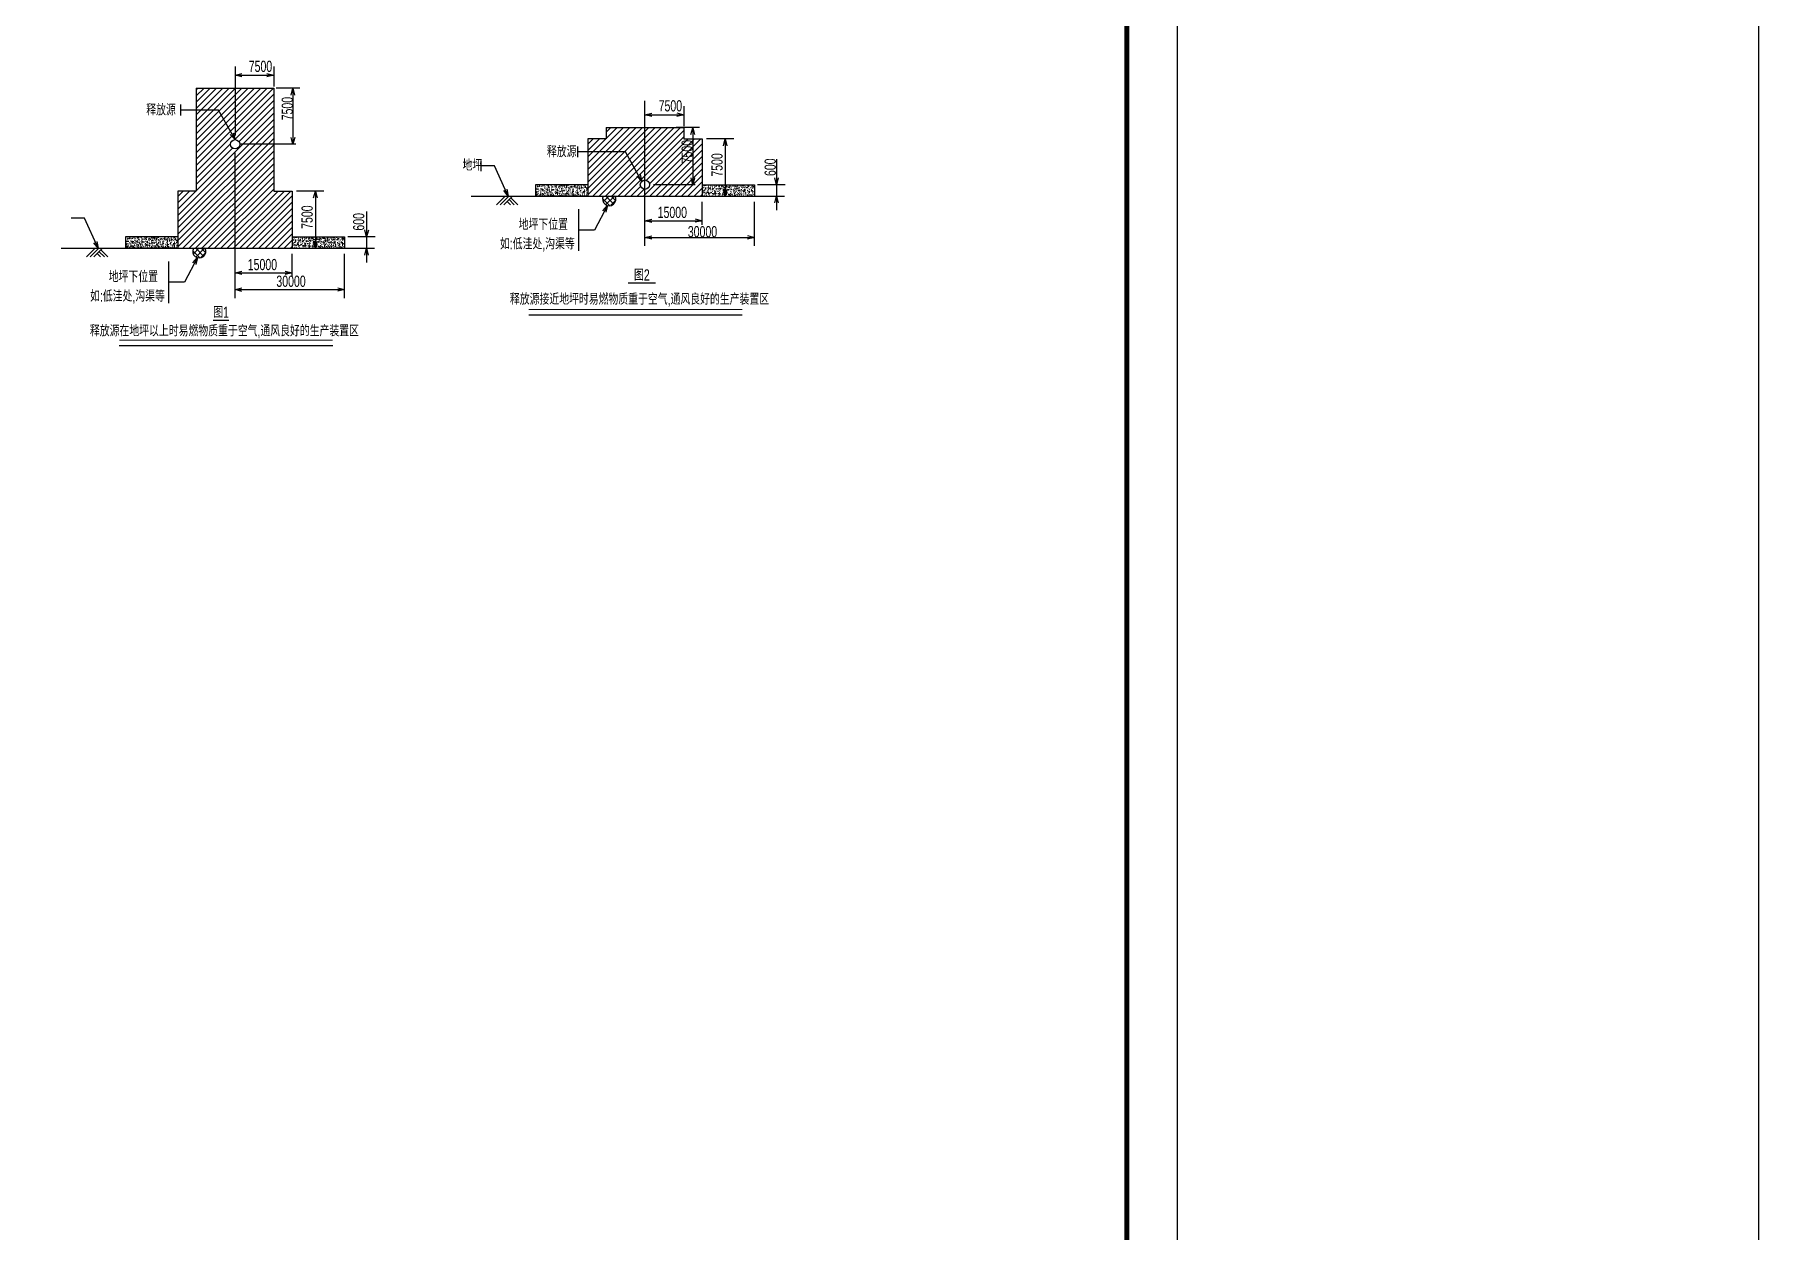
# Model space of a CAD drawing. Extents: x 4532298 to 10139194, y -639876 to -207028.
# Drawn here: x 5324380 to 5358392, y -360140 to -336521 of the extents above; entities that cross this region are included whole.
import ezdxf
from ezdxf.enums import TextEntityAlignment as Align

# ---------------------------------------------------------------- set-up
doc = ezdxf.new("R2010")
doc.units = 0
doc.header["$LTSCALE"] = 1000
doc.header["$MEASUREMENT"] = 0
doc.layers.get('0').update_dxf_attribs({"linetype": 'CONTINUOUS'})
for name, color, linetype in [('01', 9, 'CONTINUOUS'), ('PUB_TITLE', 4, 'CONTINUOUS'), ('电气标注', 3, 'CONTINUOUS')]:
    doc.layers.add(name, color=color, linetype=linetype)
doc.styles.add('HD', font='hdtxt.shx', dxfattribs={"width": 0.7, "height": 400, "bigfont": 'hdhztxt.shx'})
pattern_1 = [(50, (5236773.46, -1561113.69), (101.2137044, -8.8550475), [10.583333, -116.416666]), (355, (5236773.46, -1561113.69), (-19.579348, 106.142579), [8.466667, -93.133333]), (100.451, (5236781.89, -1561114.43), (81.634723, 97.287048), [8.994444, -98.938888]), (46.1842, (5236773.46, -1561085.47), (150.599466, -23.356849), [15.875, -174.624999]), (96.6356, (5236786, -1561087.42), (131.89124, 137.458641), [13.491667, -148.408332]), (351.184, (5236773.46, -1561085.47), (131.891447, 137.458398), [12.7, -139.7]), (21, (5236787.57, -1561092.525), (84.230488, -56.8141766), [10.583333, -116.416666]), (326, (5236787.57, -1561092.52), (34.33446, 102.326647), [8.466667, -93.133333]), (71.4514, (5236794.59, -1561097.26), (118.564716, 45.5126984), [8.994444, -98.938888]), (37.5, (5236773.457, -1561113.69), (1.7158907, 46.9750213), [0, -92.0044439, 0, -94.5444438, 0, -93.4861105]), (7.5, (5236773.457, -1561113.69), (37.1220345, 55.6558745), [0, -53.904444, 0, -89.8877772, 0, -35.6305553]), (327.5, (5236741.99, -1561113.69), (75.328108, -3.1826355), [0, -35.2777776, 0, -110.066666, 0, -146.049999]), (317.5, (5236727.88, -1561113.69), (82.293989, 14.1258283), [0, -45.861111, 0, -73.095555, 0, -103.716666])]
pattern_2 = [(50, (5228686.96, -1562143.51), (101.2137044, -8.8550475), [10.583333, -116.416666]), (355, (5228686.96, -1562143.51), (-19.579348, 106.142579), [8.466667, -93.133333]), (100.451, (5228695.39, -1562144.25), (81.634723, 97.287048), [8.994444, -98.938888]), (46.1842, (5228686.96, -1562115.29), (150.599466, -23.356849), [15.875, -174.624999]), (96.6356, (5228699.51, -1562117.23), (131.89124, 137.458641), [13.491667, -148.408332]), (351.184, (5228686.96, -1562115.29), (131.891447, 137.458398), [12.7, -139.7]), (21, (5228701.07, -1562122.34), (84.230488, -56.8141766), [10.583333, -116.416666]), (326, (5228701.07, -1562122.34), (34.33446, 102.326647), [8.466667, -93.133333]), (71.4514, (5228708.09, -1562127.08), (118.564716, 45.5126984), [8.994444, -98.938888]), (37.5, (5228686.96, -1562143.51), (1.7158907, 46.9750213), [0, -92.0044439, 0, -94.5444438, 0, -93.4861105]), (7.5, (5228686.96, -1562143.51), (37.1220345, 55.6558745), [0, -53.904444, 0, -89.8877772, 0, -35.6305553]), (327.5, (5228655.492, -1562143.51), (75.328108, -3.1826355), [0, -35.2777776, 0, -110.066666, 0, -146.049999]), (317.5, (5228641.38, -1562143.51), (82.293989, 14.1258283), [0, -45.861111, 0, -73.095555, 0, -103.716666])]

msp = doc.modelspace()

# ---------------------------------------------------------------- hatches: boundary and pattern name
at = {"layer": '01'}
h = msp.add_hatch(dxfattribs=at)
h.set_pattern_fill('ANSI31', color=1, scale=55.555555, style=0)
h.set_pattern_definition([(45, (5228686.96, -1562143.51), (-62.3628893, 62.3628893), [])])
h.paths.add_polyline_path([(5329102.3, -339611.9), (5329102.3, -337580.6), (5327571.6, -337580.6), (5327571.6, -338012.1), (5328012.3, -338012.1), (5328336.9, -338596.3, -2.4142136), (5328244.6, -338688.7, -0.4142136), (5328336.9, -338596.3), (5328012.3, -338012.1), (5327571.6, -338012.1), (5327571.6, -339611.9), (5327210.5, -339611.9), (5327210.5, -340740.4), (5327734.2, -340740.4), (5327743.4, -340731.2, -0.0201259), (5327748.5, -340740.4), (5329463.4, -340740.4), (5329463.4, -339611.9)])
h = msp.add_hatch(dxfattribs=at)
h.set_pattern_fill('ANSI31', color=1, scale=55.555555, style=0)
h.set_pattern_definition([(45, (5229137.76, -1561018.165), (-62.3628893, 62.3628893), [])])
h.paths.add_polyline_path([(5336037.4, -338837.4), (5335297, -338837.4), (5335297, -339710.6), (5336423.4, -339710.6), (5336423.4, -339577.2, -0.4120714), (5336331.8, -339484.9, -0.2041013), (5336360.1, -339418.3)])
h.paths.add_polyline_path([(5336423.4, -338359.8), (5335658.1, -338359.8), (5335658.1, -338582), (5335297, -338582), (5335297, -338837.4), (5336037.4, -338837.4), (5336360.1, -339418.3, -0.1918358), (5336423.4, -339392.6)])
h.paths.add_polyline_path([(5336423.4, -339392.6, -0.416359), (5336516.4, -339484.9, -0.416359), (5336423.4, -339577.2), (5336423.4, -339710.6), (5337549.9, -339710.6), (5337549.9, -338582), (5337188.8, -338582), (5337188.8, -338359.8), (5336423.4, -338359.8)])
h.paths.add_polyline_path([(5337371.8, -339075.6), (5337371.8, -338848.2), (5337226.7, -338848.2), (5337226.7, -339075.6)], flags=24)
h = msp.add_hatch(dxfattribs=at)
h.set_pattern_fill('AR-CONC', color=2, scale=55.555555, style=0)
h.set_pattern_definition(pattern_1)
h.paths.add_polyline_path([(5334262.8, -339484.9), (5334262.8, -339710.6), (5335297, -339710.6), (5335297, -339484.9)])
h = msp.add_hatch(dxfattribs=at)
h.set_pattern_fill('AR-CONC', color=2, scale=55.555555, style=0)
h.set_pattern_definition(pattern_1)
h.paths.add_polyline_path([(5337549.9, -339484.9), (5337549.9, -339710.6), (5338008.7, -339710.6), (5338008.7, -339484.9)])
h.paths.add_polyline_path([(5338584, -339710.6), (5338584, -339484.9), (5338008.7, -339484.9), (5338008.7, -339710.6)])
h = msp.add_hatch(dxfattribs=at)
h.set_pattern_fill('AR-CONC', color=2, scale=55.555555, style=0)
h.set_pattern_definition(pattern_2)
h.paths.add_polyline_path([(5327210.5, -340514.7), (5326176.3, -340514.7), (5326176.3, -340740.4), (5327210.5, -340740.4)])
h = msp.add_hatch(dxfattribs=at)
h.set_pattern_fill('AR-CONC', color=2, scale=55.555555, style=0)
h.set_pattern_definition(pattern_2)
h.paths.add_polyline_path([(5329922.2, -340514.7), (5329463.4, -340514.7), (5329463.4, -340740.4), (5329922.2, -340740.4)])
h.paths.add_polyline_path([(5330497.5, -340514.7), (5329922.2, -340514.7), (5329922.2, -340740.4), (5330497.5, -340740.4)])

# ---------------------------------------------------------------- linework, layer by layer
at = {"color": 7}
for p, q in [((5328336.9, -337155.9), (5328336.9, -338517.5)), ((5328336.9, -337325.1), (5329102.3, -337325.1)), ((5329102.3, -337155.9), (5329102.3, -337550.8)), ((5327571.6, -337580.6), (5327571.6, -339611.9)), ((5327571.6, -337580.6), (5329102.3, -337580.6)), ((5329102.3, -337580.6), (5329102.3, -339611.9)), ((5329613.6, -337580.6), (5329150.9, -337580.6)), ((5329443.8, -337717.7), (5329478.9, -337582.7)), ((5329478.9, -337580.6), (5329478.9, -338688.7)), ((5329478.9, -337582.7), (5329511.5, -337718.4)), ((5327269.3, -338118.1), (5327269.3, -337906)), ((5328012.3, -338012.1), (5327269.3, -338012.1)), ((5328336.9, -338596.3), (5328012.3, -338012.1)), ((5336423.4, -339822.9), (5336423.4, -337830)), ((5337188.8, -337935.1), (5337188.8, -338330)), ((5335658.1, -338359.8), (5335658.1, -338582)), ((5335658.1, -338359.8), (5337188.8, -338359.8)), ((5336423.4, -338104.3), (5337188.8, -338104.3)), ((5337501.6, -338359.8), (5337038.9, -338359.8)), ((5337188.8, -338359.8), (5337188.8, -338582)), ((5337331.8, -338497), (5337366.9, -338361.9)), ((5337366.9, -338361.9), (5337399.5, -338497.6)), ((5337366.9, -338361.9), (5337366.9, -339484.9)), ((5329535.2, -338688.7), (5328429.3, -338688.7)), ((5329478.9, -338688.7), (5329446.4, -338552.9)), ((5329514.1, -338553.6), (5329478.9, -338688.7)), ((5335097.4, -338943.5), (5335097.4, -338731.4)), ((5335658.1, -338582), (5335297, -338582)), ((5335297, -338582), (5335297, -339710.6)), ((5337188.8, -338582), (5337549.9, -338582)), ((5337549.9, -338582), (5337549.9, -339710.6)), ((5338178, -338582), (5337636.3, -338582)), ((5338008.7, -338582), (5338008.7, -339710.6)), ((5328336.9, -340852.7), (5328336.9, -338859.9)), ((5333193, -339221.7), (5333193, -339009.6)), ((5336037.4, -338837.4), (5335097.4, -338837.4)), ((5336362, -339421.7), (5336037.4, -338837.4)), ((5339018.5, -338984), (5339018.5, -339710.6)), ((5333452.4, -339115.7), (5333193, -339115.7)), ((5333725.6, -339710.6), (5333452.4, -339115.7)), ((5337366.9, -339484.9), (5337334.4, -339349.2)), ((5337402.1, -339349.8), (5337366.9, -339484.9)), ((5327571.6, -339611.9), (5327210.5, -339611.9)), ((5327210.5, -339611.9), (5327210.5, -340740.4)), ((5329102.3, -339611.9), (5329463.4, -339611.9)), ((5329463.4, -339611.9), (5329463.4, -340740.4)), ((5330091.5, -339611.9), (5329549.8, -339611.9)), ((5329922.2, -339611.9), (5329922.2, -340740.4)), ((5332992.1, -339710.6), (5339176.1, -339710.6)), ((5333666.2, -339710.6), (5333494.6, -339880.2)), ((5333737.5, -339710.6), (5333565.8, -339880.2)), ((5333810.2, -339710.6), (5333638.6, -339880.2)), ((5333777.5, -339743), (5333916.4, -339880.2)), ((5334262.8, -339484.9), (5334262.8, -339710.6)), ((5335297, -339484.9), (5334262.8, -339484.9)), ((5335723, -339893.6), (5335587.4, -339758)), ((5335601.1, -339821.4), (5335718, -339704.4)), ((5335801.6, -339863.5), (5335642.6, -339704.4)), ((5335654.2, -339877.1), (5335826.8, -339704.4)), ((5335844.2, -339797.2), (5335751.4, -339704.4)), ((5337412.8, -339484.9), (5336594.2, -339484.9)), ((5337549.9, -339484.9), (5338584, -339484.9)), ((5338584, -339484.9), (5338584, -339710.6)), ((5339187.8, -339484.9), (5338646.1, -339484.9)), ((5339018.5, -339710.6), (5339018.5, -339988.3)), ((5330932, -340013.8), (5330932, -340740.4)), ((5333705.5, -339814.2), (5333772.3, -339880.2)), ((5333741.9, -339778.2), (5333845.1, -339880.2)), ((5335110.6, -339970.7), (5335110.6, -340790)), ((5335682, -339894.8), (5335428.6, -340380.4)), ((5335750.5, -339889.6), (5335844.7, -339795.4)), ((5336423.4, -340694.1), (5336423.4, -339822.9)), ((5337549.9, -340275.5), (5337549.9, -339822.9)), ((5338584, -340694.1), (5338584, -339822.9)), ((5325365.9, -340145.5), (5325106.5, -340145.5)), ((5325639.1, -340740.4), (5325365.9, -340145.5)), ((5335428.6, -340380.4), (5335110.6, -340380.4)), ((5336423.4, -340195.3), (5337549.9, -340195.3)), ((5324905.6, -340740.4), (5331089.6, -340740.4)), ((5325579.7, -340740.4), (5325408.1, -340910.1)), ((5325651, -340740.4), (5325479.3, -340910.1)), ((5325723.7, -340740.4), (5325552.1, -340910.1)), ((5325691, -340772.8), (5325829.9, -340910.1)), ((5326176.3, -340514.7), (5326176.3, -340740.4)), ((5327210.5, -340514.7), (5326176.3, -340514.7)), ((5327636.5, -340923.4), (5327500.9, -340787.8)), ((5327514.6, -340851.2), (5327631.5, -340734.3)), ((5327715.1, -340893.3), (5327556.1, -340734.3)), ((5327567.7, -340906.9), (5327740.3, -340734.3)), ((5327757.7, -340827), (5327664.9, -340734.3)), ((5329463.4, -340514.7), (5330497.5, -340514.7)), ((5330497.5, -340514.7), (5330497.5, -340740.4)), ((5331101.3, -340514.7), (5330559.6, -340514.7)), ((5330932, -340740.4), (5330932, -341018.1)), ((5336423.4, -340524.8), (5338584, -340524.8)), ((5325619, -340844), (5325685.8, -340910.1)), ((5325655.4, -340808), (5325758.6, -340910.1)), ((5327024.1, -341000.5), (5327024.1, -341819.8)), ((5327595.5, -340924.6), (5327342.1, -341410.2)), ((5327664, -340919.4), (5327758.2, -340825.2)), ((5328336.9, -341723.9), (5328336.9, -340852.7)), ((5329463.4, -341305.3), (5329463.4, -340852.7)), ((5330497.5, -341723.9), (5330497.5, -340852.7)), ((5327342.1, -341410.2), (5327024.1, -341410.2)), ((5328336.9, -341225.1), (5329463.4, -341225.1)), ((5328336.9, -341554.7), (5330497.5, -341554.7))]:
    msp.add_line(p, q, dxfattribs=at)
at = {"color": 0, "linetype": 'Continuous'}
for p, q in [((5335297, -339710.6), (5334262.8, -339710.6)), ((5335297, -339484.9), (5335297, -339710.6)), ((5327210.5, -340740.4), (5326176.3, -340740.4)), ((5327210.5, -340514.7), (5327210.5, -340740.4))]:
    msp.add_line(p, q, dxfattribs=at)
at = {"color": 1}
msp.add_lwpolyline([(4532297.7, -207028.1), (5358391.9, -207028.1), (5358391.9, -383759.2), (4532297.7, -383759.2)], close=True, dxfattribs=at)
at = {"color": 7}
for points in [[(5328472, -337360.3), (5328336.9, -337325.1), (5328472.7, -337292.6)], [(5328967.2, -337290), (5329102.3, -337325.1), (5328966.5, -337357.7)], [(5336558.5, -338139.5), (5336423.4, -338104.3), (5336559.2, -338071.8)], [(5337053.7, -338069.2), (5337188.8, -338104.3), (5337053, -338136.9)], [(5328300.7, -338461.5), (5328336.9, -338596.3), (5328241.6, -338494.4)], [(5337973.5, -338717.1), (5338008.7, -338582), (5338041.2, -338717.8)], [(5336325.8, -339286.9), (5336362, -339421.7), (5336266.6, -339319.8)], [(5339053.6, -339349.8), (5339018.5, -339484.9), (5338985.9, -339349.2)], [(5329887, -339746.9), (5329922.2, -339611.9), (5329954.7, -339747.6)], [(5333699.9, -339573.4), (5333725.6, -339710.6), (5333638.3, -339601.7)], [(5338043.9, -339575.5), (5338008.7, -339710.6), (5337976.1, -339574.9)], [(5338983.3, -339845.7), (5339018.5, -339710.6), (5339051, -339846.3)], [(5335589.3, -339999.2), (5335682, -339894.8), (5335649.3, -340030.5)], [(5330967.1, -340379.6), (5330932, -340514.7), (5330899.4, -340379)], [(5336558.5, -340230.5), (5336423.4, -340195.3), (5336559.2, -340162.8)], [(5337414.8, -340160.2), (5337549.9, -340195.3), (5337414.2, -340227.9)], [(5325613.4, -340603.2), (5325639.1, -340740.4), (5325551.8, -340631.5)], [(5329957.4, -340605.3), (5329922.2, -340740.4), (5329889.6, -340604.7)], [(5330896.8, -340875.5), (5330932, -340740.4), (5330964.5, -340876.2)], [(5336558.5, -340560), (5336423.4, -340524.8), (5336559.2, -340492.3)], [(5338448.9, -340489.7), (5338584, -340524.8), (5338448.3, -340557.4)], [(5327502.8, -341029), (5327595.5, -340924.6), (5327562.8, -341060.3)], [(5328472, -341260.3), (5328336.9, -341225.1), (5328472.7, -341192.6)], [(5329328.3, -341190), (5329463.4, -341225.1), (5329327.7, -341257.7)], [(5328472, -341589.8), (5328336.9, -341554.7), (5328472.7, -341522.1)], [(5330362.4, -341519.5), (5330497.5, -341554.7), (5330361.8, -341587.2)]]:
    msp.add_lwpolyline(points, dxfattribs=at)
for centre in [(5328336.9, -338688.7), (5336424.1, -339484.9)]:
    msp.add_circle(centre, 92.3, dxfattribs=at)
for centre in [(5335718, -339769.1), (5327631.5, -340798.9)]:
    msp.add_arc(centre, 130.8, 153.43495, 26.56505, dxfattribs=at)
at = {"layer": 'PUB_TITLE'}
msp.add_lwpolyline([(5228032, -374858.8), (5346932, -374858.8), (5346932, -290758.8), (5228032, -290758.8)], close=True, dxfattribs=at)
at = {"layer": 'PUB_TITLE', "const_width": 100}
msp.add_lwpolyline([(5230532, -373858.8), (5345932, -373858.8), (5345932, -291758.8), (5230532, -291758.8)], close=True, dxfattribs=at)
at = {"layer": '电气标注', "color": 7}
for p, q in [((5338342.9, -342058.2), (5334130.9, -342058.2)), ((5330264.9, -342665.5), (5326052.9, -342665.5))]:
    msp.add_line(p, q, dxfattribs=at)
at = {"layer": '电气标注', "color": 7, "const_width": 22.2}
for points in [[(5338342.9, -341946.1), (5334130.9, -341946.1)], [(5330264.9, -342553.4), (5326052.9, -342553.4)]]:
    msp.add_lwpolyline(points, dxfattribs=at)

# ---------------------------------------------------------------- texts
at = {"color": 7, "style": 'HD', "width": 0.7}
for s, p in [('7500', (5329478.9, -338215.5)), ('7500', (5337366.9, -339065)), ('7500', (5337955.9, -339327.2)), ('600', (5339005.9, -339314.3)), ('7500', (5329869.4, -340357)), ('600', (5330886.9, -340391.9))]:
    msp.add_text(s, height=222.22, rotation=90, dxfattribs=at).set_placement(p)
at = {"layer": '电气标注', "color": 7, "style": 'HD', "width": 0.7}
for s, p in [('7500', (5328607, -337260.6)), ('7500', (5336693.5, -338039.8)), ('地坪', (5332823.3, -339210.1)), ('15000', (5336674.3, -340142.5)), ('30000', (5337269.5, -340523.5)), ('15000', (5328587.8, -341172.3)), ('30000', (5329152.1, -341501.8))]:
    msp.add_text(s, height=222.22, dxfattribs=at).set_placement(p)
for s, p in [('释放源', (5327168.5, -338118.9)), ('释放源', (5335072.4, -338943.5)), ('地坪下位置', (5334904.2, -340379.7)), ('如:低洼处,沟渠等', (5335039.5, -340763.4)), ('地坪下位置', (5326817.7, -341409.5)), ('如:低洼处,沟渠等', (5326953, -341793.2))]:
    msp.add_text(s, height=222.22, dxfattribs=at).set_placement(p, align=Align.RIGHT)
for s, height, p in [('%%u  图2  ', 222.22, (5336362.2, -341378.1)), ('释放源接近地坪时易燃物质重于空气,通风良好的生产装置区', 222.222, (5336316.1, -341853.9)), ('%%u图1', 222.22, (5328061.3, -342112.1)), ('释放源在地坪以上时易燃物质重于空气,通风良好的生产装置区', 222.222, (5328127.8, -342478.6))]:
    msp.add_text(s, height=height, dxfattribs=at).set_placement(p, align=Align.CENTER)

doc.saveas('drawing.dxf')
